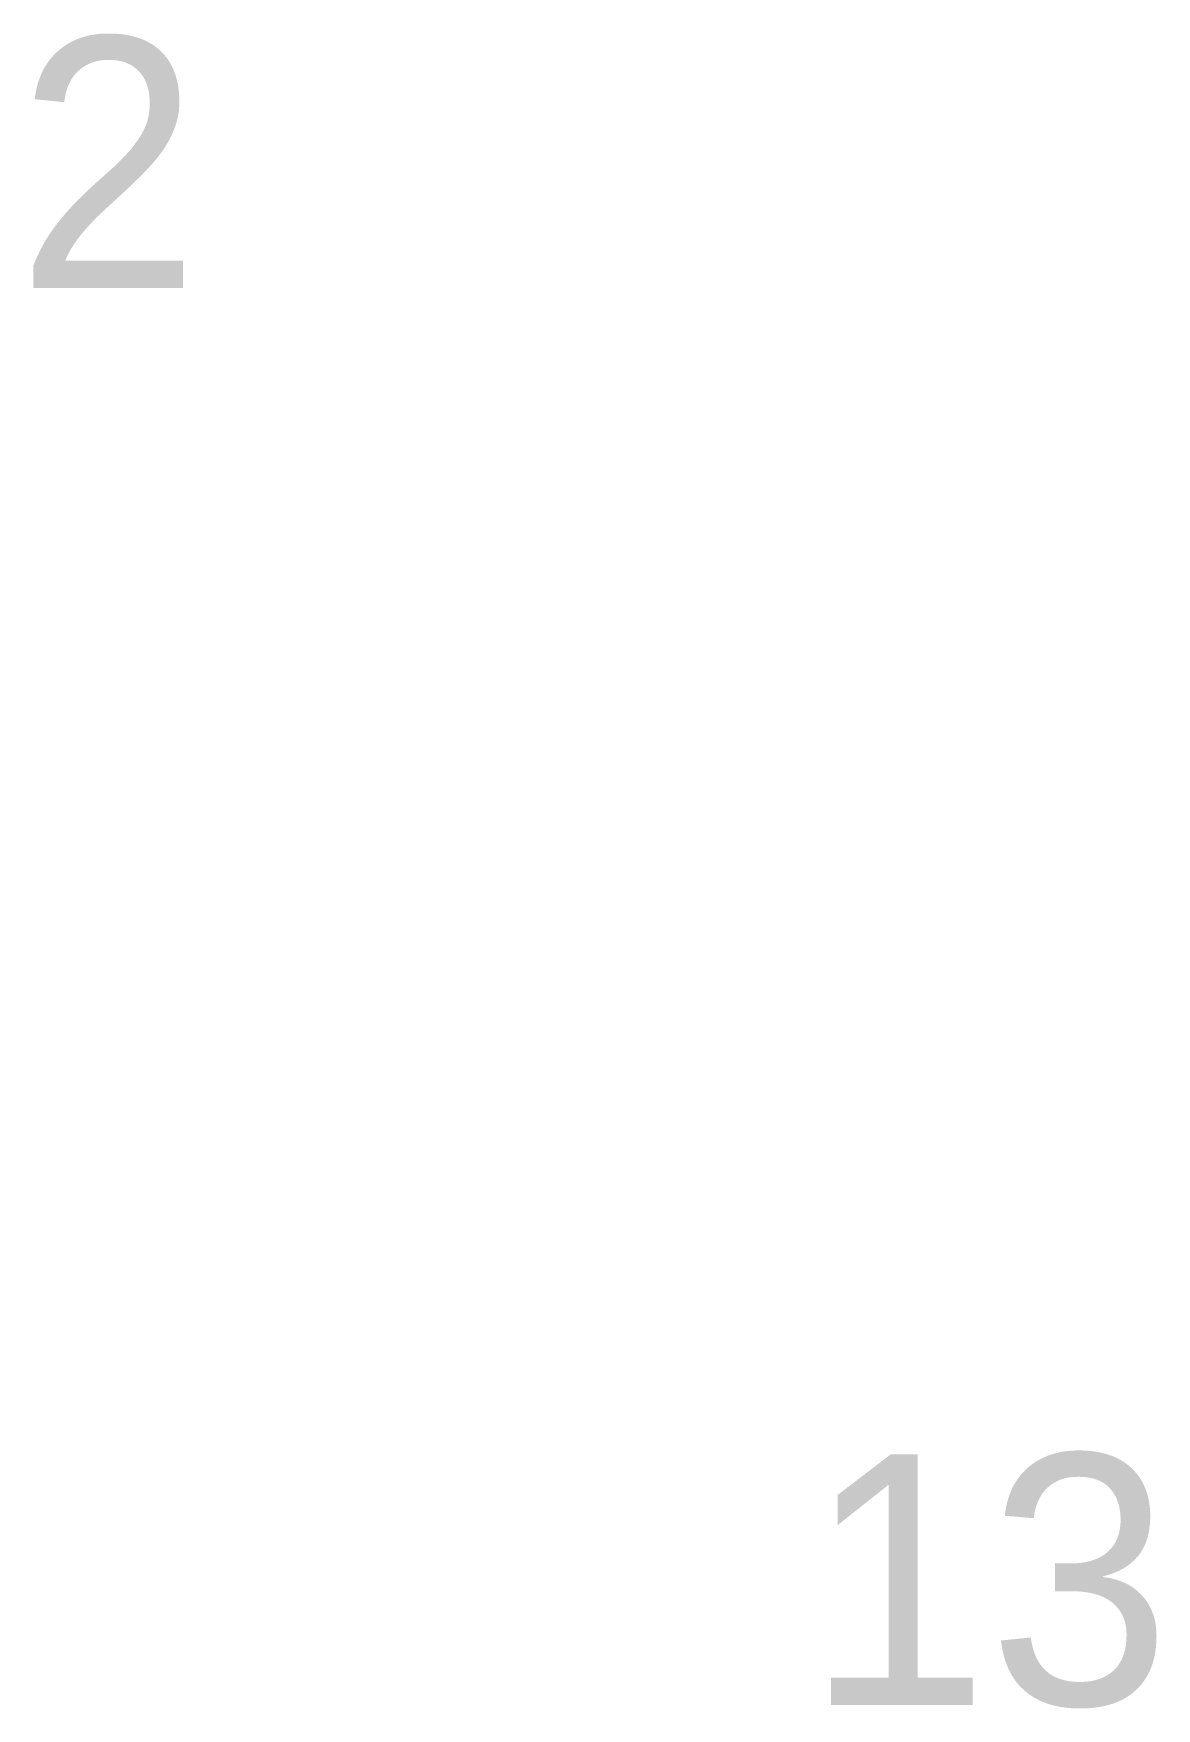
# Model space of a CAD drawing. Header units: millimetres. Extents: x 219735 to 220138, y 274284 to 274885.
import ezdxf
from ezdxf.enums import TextEntityAlignment as Align

# ---------------------------------------------------------------- set-up
doc = ezdxf.new("R2010")
doc.units = ezdxf.units.MM
doc.layers.add('U-CITY-BORD-A3-2000-TEXT', color=1, linetype='Continuous')
doc.styles.add('HY헤드라인M', font='H2HDRM.TTF')

msp = doc.modelspace()

# ---------------------------------------------------------------- texts
at = {"layer": 'U-CITY-BORD-A3-2000-TEXT', "style": 'HY헤드라인M'}
for s, p in [('2', (219762.16, 274839.04, 16)), ('13', (220078.18, 274330.49, 16))]:
    msp.add_text(s, height=90, dxfattribs=at).set_placement(p, align=Align.MIDDLE_CENTER)

doc.saveas('drawing.dxf')
